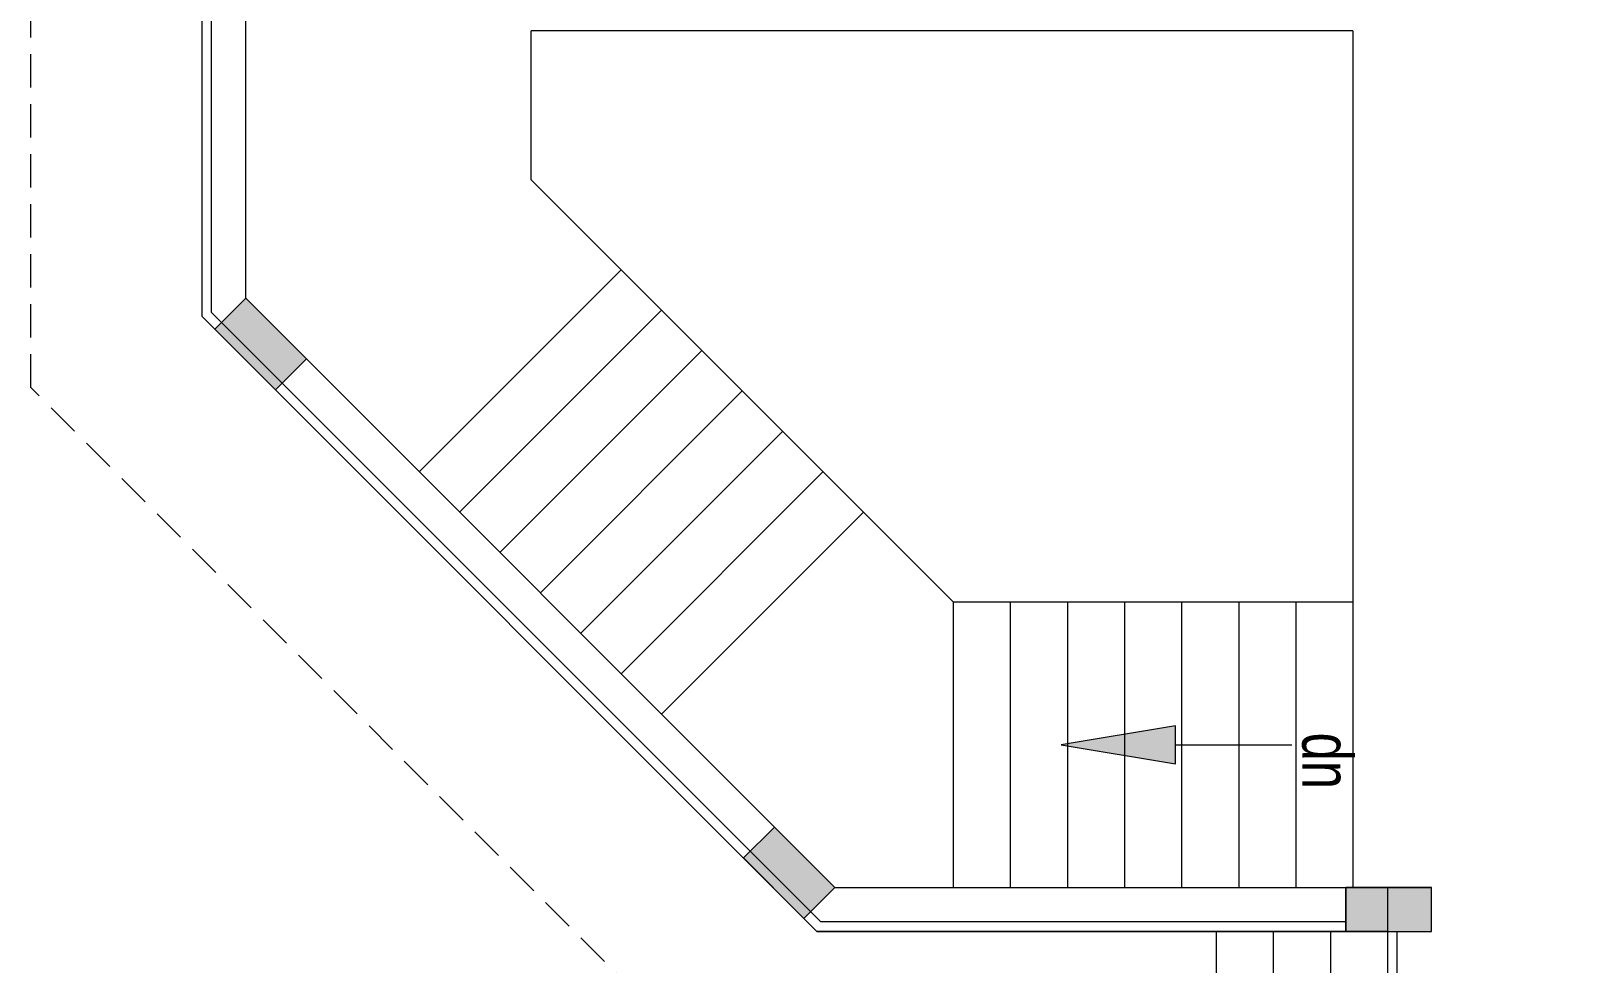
# Model space of a CAD drawing. Header units: metres. Extents: x 191982 to 427160, y -8904 to 80370.
# Drawn here: x 256643 to 264716, y 12582 to 17479 of the extents above; entities that cross this region are included whole.
import ezdxf

# ---------------------------------------------------------------- set-up
doc = ezdxf.new("R2010")
doc.units = ezdxf.units.M
doc.header["$LTSCALE"] = 700
doc.header["$MEASUREMENT"] = 0
doc.linetypes.add('DASHED2', pattern=[0.375, 0.25, -0.125])
doc.layers.get('0').update_dxf_attribs({"lineweight": 9})
for name, color, linetype, lineweight in [('elevations', 22, 'Continuous', 9), ('NEW PLANS', 7, 'Continuous', 9), ('PLAN', 7, 'Continuous', 9)]:
    doc.layers.add(name, color=color, linetype=linetype, lineweight=lineweight)
doc.styles.get("Standard").update_dxf_attribs({"font": 'swisscl.ttf'})

# ---------------------------------------------------------------- blocks, each defined once
blk = doc.blocks.new('ARR')
at = {"layer": 'PLAN'}
blk.add_hatch(color=256, dxfattribs=at).paths.add_polyline_path([(-1.8e-15, 0), (-0.6000000000000015, 0.1000000000000032), (-0.6000000000000015, -0.0999999999999997)])
blk.add_line((-0.6000000000000015, 0), (-1.212166018050311, 0))
blk.add_lwpolyline([(0, 0), (-0.6000000000000015, 0.1000000000000014), (-0.6000000000000015, -0.1000000000000014), (0, 0)])

msp = doc.modelspace()

# ---------------------------------------------------------------- hatches: boundary and pattern name
at = {"layer": 'elevations'}
for points in [[(257772.9550116691, 16074.40064704888), (257610.3204520378, 15911.76608737656), (257928.51850355, 15593.5680358422), (258091.153063241, 15756.20259551499)], [(260550.0260795388, 13297.32957923743), (260387.3915198478, 13134.69501956487), (260705.5895713601, 12816.49696803051), (260868.224131051, 12979.1315277033)]]:
    msp.add_hatch(color=256, dxfattribs=at).paths.add_polyline_path(points)
at = {"layer": 'NEW PLANS'}
for points in [[(263552.9550117287, 12979.1315277033), (263552.9550117287, 12749.1315277033), (263772.9550116691, 12749.1315277033), (263772.9550116691, 12979.1315277033)], [(263772.9550116691, 12979.1315277033), (263772.9550116691, 12749.1315277033), (264002.9550117287, 12749.1315277033), (264002.9550117287, 12979.1315277033)]]:
    msp.add_hatch(color=256, dxfattribs=at).paths.add_polyline_path(points)

# ---------------------------------------------------------------- linework, layer by layer
at = {"layer": 'elevations'}
for p, q in [((257772.9550116691, 16074.40064704911), (257610.3204520378, 15911.76608737609)), ((258091.153063241, 15756.20259551522), (257928.51850355, 15593.56803584242)), ((260550.0260795388, 13297.32957923743), (260387.3915198478, 13134.69501956464)), ((260868.224131051, 12979.1315277033), (260705.5895713601, 12816.49696803051))]:
    msp.add_line(p, q, dxfattribs=at)
for points in [[(257928.51850355, 15593.5680358422), (258091.153063241, 15756.20259551499), (257772.9550116691, 16074.40064704888), (257610.3204520378, 15911.76608737656)], [(260705.5895713601, 12816.49696803051), (260868.224131051, 12979.1315277033), (260550.0260795388, 13297.32957923743), (260387.3915198478, 13134.69501956487)]]:
    msp.add_lwpolyline(points, close=True, dxfattribs=at)
at = {"layer": 'NEW PLANS'}
for p, q in [((257542.9550117287, 15979.1315277033), (257542.9550117287, 19209.13152770331)), ((257542.9550117287, 15979.1315277033), (257542.9550117287, 19209.13152770331)), ((257772.9550116691, 16074.40064704911), (257772.9550116691, 18979.13152770331)), ((257772.9550116691, 16074.40064704911), (257772.9550116691, 18979.13152770331)), ((259272.9550116691, 16695.72099060872), (259272.9550116691, 17479.13152770331)), ((263589.5444746051, 17479.13152770307), (259272.9550116691, 17479.13152770307)), ((263589.5444746051, 17479.13152770307), (263589.5444746051, 12979.1315277033)), ((261489.5444746051, 14479.1315277033), (259272.9550116691, 16695.72099060872)), ((259744.8536400828, 16223.82236222392), (258684.193468276, 15163.16219044411)), ((260868.224131051, 12979.1315277033), (257772.9550116691, 16074.40064704911)), ((259956.9856744442, 16011.69032786792), (258896.3255026374, 14951.03015608811)), ((260772.9550116691, 12749.1315277033), (257542.9550117287, 15979.1315277033)), ((260772.9550116691, 12749.1315277033), (257542.9550117287, 15979.1315277033)), ((260169.1177088055, 15799.5582935119), (259108.4575369987, 14738.8981217321)), ((260381.2497431669, 15587.42625915613), (259320.5895713601, 14526.76608737608)), ((260593.3817775283, 15375.29422480011), (259532.7216057215, 14314.63405302008)), ((260805.5138118896, 15163.16219044411), (259744.8536400828, 14102.50201866431)), ((261017.645846251, 14951.03015608787), (259956.9856744442, 13890.36998430807)), ((261489.5444746051, 14479.1315277033), (263589.5444746051, 14479.1315277033)), ((261489.5444746051, 14479.1315277033), (261489.5444746051, 12979.1315277033)), ((261789.5444746051, 14479.1315277033), (261789.5444746051, 12979.1315277033)), ((262089.5444746051, 14479.1315277033), (262089.5444746051, 12979.1315277033)), ((262389.5444746051, 14479.1315277033), (262389.5444746051, 12979.1315277033)), ((262689.5444746647, 14479.1315277033), (262689.5444746647, 12979.1315277033)), ((262989.5444746051, 14479.1315277033), (262989.5444746051, 12979.1315277033)), ((263289.5444746051, 14479.1315277033), (263289.5444746051, 12979.1315277033)), ((260868.224131051, 12979.1315277033), (264002.9550117287, 12979.1315277033)), ((260868.224131051, 12979.1315277033), (264002.9550117287, 12979.1315277033)), ((263552.9550117287, 12749.1315277033), (263552.9550117287, 12979.1315277033)), ((263772.9550116691, 12749.1315277033), (263772.9550116691, 12979.1315277033)), ((263772.9550116691, 12749.1315277033), (263772.9550116691, 12979.1315277033)), ((264002.9550117287, 12749.1315277033), (264002.9550117287, 12979.1315277033)), ((264002.9550117287, 12749.1315277033), (264002.9550117287, 12979.1315277033)), ((260772.9550116691, 12749.1315277033), (264002.9550117287, 12749.1315277033)), ((260772.9550116691, 12749.1315277033), (264002.9550117287, 12749.1315277033)), ((262872.9550117287, 8619.131527703299), (262872.9550117287, 12749.1315277033)), ((263172.9550117287, 8919.131527703299), (263172.9550117287, 12749.1315277033)), ((263472.9550116691, 9219.131527703299), (263472.9550116691, 12749.1315277033)), ((263772.9550116691, 9969.131527703299), (263772.9550116691, 12749.1315277033)), ((263822.9550117287, 9969.131527703299), (263822.9550117287, 12749.1315277033))]:
    msp.add_line(p, q, dxfattribs=at)
msp.add_lwpolyline([(264002.9550117287, 12749.1315277033), (264002.9550117287, 12979.1315277033), (263552.9550117287, 12979.1315277033), (263552.9550117287, 12749.1315277033)], close=True, dxfattribs=at)
at = {"layer": 'PLAN', "linetype": 'DASHED2'}
msp.add_lwpolyline([(266102.9550117287, 7599.131527703299), (266102.9550117287, 8619.131527703299), (262872.9550117287, 8619.131527703299), (262872.9550117287, 11849.1315277033), (260400.1628055606, 11849.1315277033), (256642.9550117287, 15606.33932156749), (256642.9550117287, 19209.13152770331)], dxfattribs=at)
at = {"layer": 'PLAN'}
for points in [[(267002.9550117287, 7599.131527703299), (267002.9550117287, 9519.131527703299), (263772.9550116691, 9519.131527703299), (263772.9550116691, 12749.1315277033), (260772.9550116691, 12749.1315277033), (257542.9550117287, 15979.1315277033), (257542.9550117287, 19209.13152770331)], [(263552.9550117287, 12749.1315277033), (260772.9550116691, 12749.1315277033), (257542.9550117287, 15979.1315277033), (257542.9550117287, 18979.13152770331)], [(263552.9550117287, 12799.13152770331), (260793.6656898293, 12799.13152770331), (257592.9550116691, 15999.84220582159), (257592.9550116691, 18979.13152770331)]]:
    msp.add_lwpolyline(points, dxfattribs=at)

# ---------------------------------------------------------------- block references
at = {"layer": 'NEW PLANS', "xscale": 1000, "yscale": 1000, "zscale": 1000, "rotation": 180}
msp.add_blockref('ARR', (262057.0253284607, 13729.13152770331), dxfattribs=at)

# ---------------------------------------------------------------- texts
at = {"layer": 'NEW PLANS'}
msp.add_text('up', height=260, rotation=90, dxfattribs=at).set_placement((263523.1513358984, 13496.65823718607))

doc.saveas('drawing.dxf')
